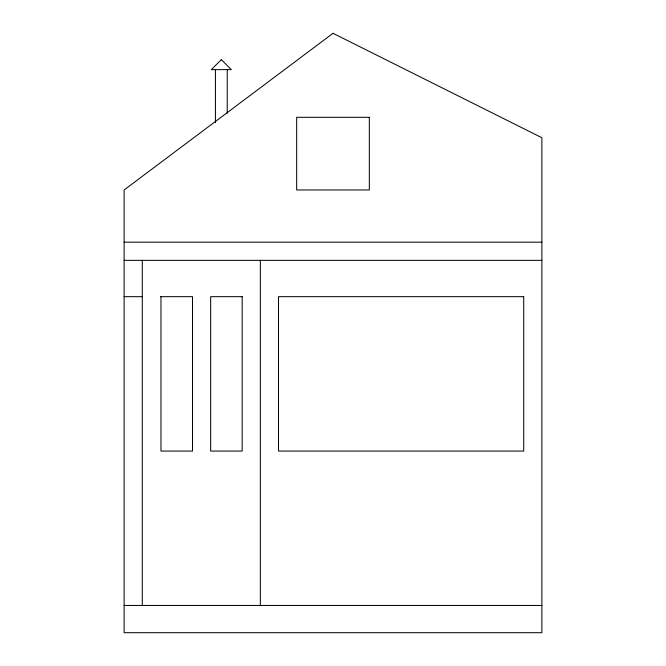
<?xml version="1.0" encoding="UTF-8"?>
<svg xmlns="http://www.w3.org/2000/svg" width="666" height="666" viewBox="0 0 666 666"><rect width="100%" height="100%" fill="white"/><g stroke="black" fill="none" stroke-linecap="round" stroke-linejoin="round"><path stroke-width="1" d="M124.117 242.183L541.883 242.183M124.117 260.348L541.883 260.348M124.117 296.67L142.283 296.67M160.448 296.67L192.499 296.67L192.499 451.065L160.972 451.065L160.972 296.67M124.117 605.452L541.883 605.452M260.348 260.348L260.348 605.452M227.231 69.63L227.231 113.303M215.426 69.63L215.426 122.661M142.283 260.348L142.283 605.452M221.328 59.64L211.338 69.63L231.318 69.63L221.328 59.64M333 33.3L124.117 189.96L124.117 632.7L541.883 632.7L541.883 137.737L333 33.3M369.33 117.308L296.67 117.308L296.67 189.96L369.33 189.96L369.33 117.308M242.183 296.67L210.656 296.67L210.656 451.065L242.183 451.065L242.183 296.67M523.717 296.67L278.513 296.67L278.513 451.065L523.717 451.065L523.717 296.67"/></g></svg>
